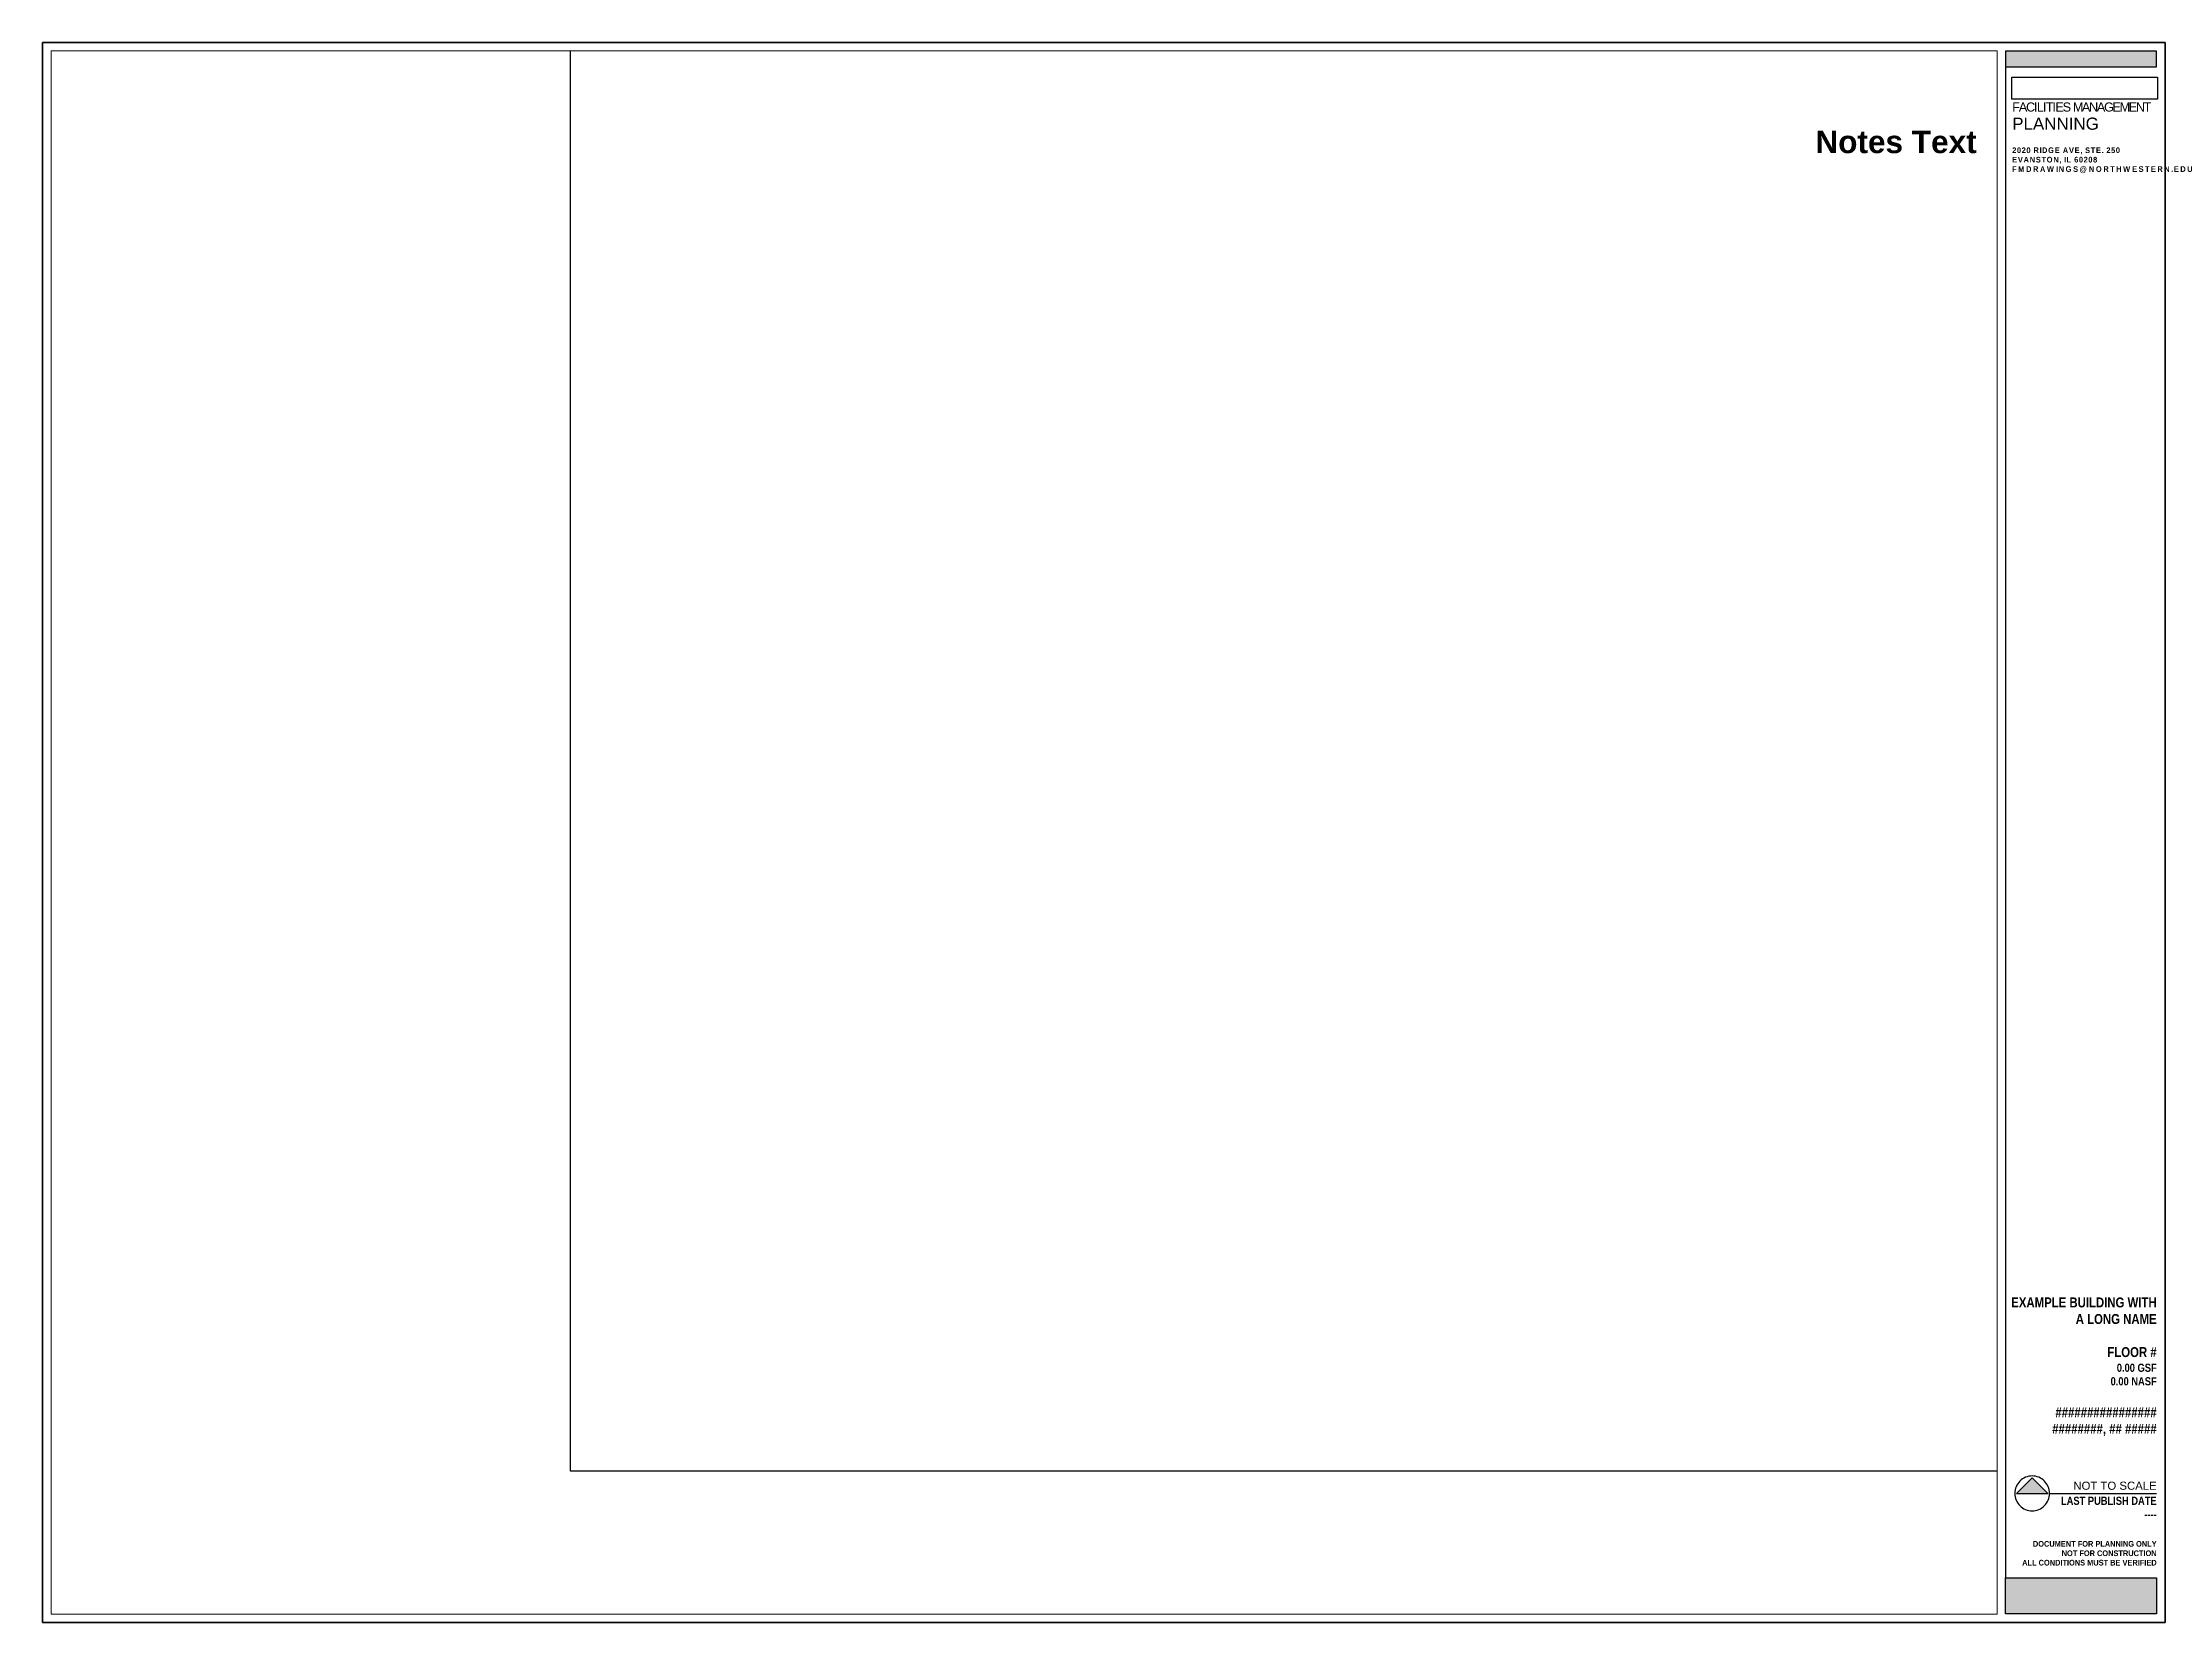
# Paper-space layout '18X24 Landscape (vert title)' of a CAD drawing. Header units: inches. Extents: x 0 to 23.5, y 0 to 17.5.
# The model-space entities are those that its viewports show. They can reach past a viewport. Long polylines and large blocks are cut down to what shows.
import ezdxf
from ezdxf.enums import TextEntityAlignment as Align

# ---------------------------------------------------------------- set-up
doc = ezdxf.new("R2010")
doc.units = ezdxf.units.IN
doc.header["$MEASUREMENT"] = 0
doc.layers.add('G-ANNO-GRAY', color=253, linetype='Continuous', transparency=0.1)
doc.layers.add('G-ANNO-PURPLE', color=7, linetype='Continuous', true_color=0x582c83)
doc.layers.add('Paperspace', color=7, linetype='Continuous', true_color=0x000000)
doc.styles.add('ARCHSTYL', font='romans.shx')
doc.styles.add('NU Lockup', font='arial.ttf')
doc.styles.add('Scale Bar', font='arial.ttf')
doc.styles.add('TITLEBLOCK', font='ARIALNB.TTF')
picture_1 = doc.add_image_def('image1.tif', size_in_pixel=(1363, 206))

# ---------------------------------------------------------------- blocks, each defined once
blk = doc.blocks.new('*U10')
at = {"color": 0, "linetype": 'ByBlock', "lineweight": -2, "style": 'Scale Bar'}
blk.add_text('NOT TO SCALE', height=0.09, dxfattribs=at).set_placement((20.53, 3.086), align=Align.TOP_RIGHT)
blk = doc.blocks.new('NorthArrow')
h = blk.add_hatch(color=256)
h.dxf.hatch_style = 1
h.paths.add_polyline_path([(0.173, 0), (0, 0.173), (-0.173, 0)])
for p, q in [((-0.173, 0), (0, 0.173)), ((-0.173, 0), (0.173, 0)), ((0, 0.173), (0.173, 0))]:
    blk.add_line(p, q)
at = {"color": 0, "linetype": 'ByBlock', "lineweight": -2}
blk.add_lwpolyline([(0.136, 0.136, 0.198912), (0, 0.193, 0.198912), (-0.136, 0.136, 0.198912), (-0.193, 0, 0.198912), (-0.136, -0.136, 0.198912), (0, -0.193, 0.198912), (0.136, -0.136, 0.198912), (0.193, 0, 0.198912)], format="xyb", close=True, dxfattribs=at)
blk = doc.blocks.new('2018_TitleBlock_Horizontal_Dynamic')
at = {"layer": 'G-ANNO-GRAY'}
blk.add_lwpolyline([(0, 0), (0, 2046.6), (2826.5, 2046.6), (2826.5, 0), (0, 0)], dxfattribs=at)

msp = doc.modelspace()

# ---------------------------------------------------------------- block references
at = {"layer": 'G-ANNO-PURPLE'}
msp.add_blockref('2018_TitleBlock_Horizontal_Dynamic', (0, -21.1), dxfattribs=at)

psp = doc.layouts.new('18X24 Landscape (vert title)')

# ---------------------------------------------------------------- hatches: boundary and pattern name
at = {"layer": 'G-ANNO-GRAY'}
h = psp.add_hatch(color=256, dxfattribs=at)
h.dxf.hatch_style = 1
h.paths.add_polyline_path([(23.406, 17.406), (21.734, 17.406), (21.734, 17.231), (23.406, 17.231)])
at = {"layer": 'G-ANNO-PURPLE'}
psp.add_hatch(color=256, dxfattribs=at).paths.add_polyline_path([(21.734, 0.494), (23.406, 0.494), (23.406, 0.094), (21.734, 0.094)])

# ---------------------------------------------------------------- linework, layer by layer
at = {"layer": 'G-ANNO-GRAY'}
for p, q in [((21.734, 17.231), (21.734, 0.494)), ((0, 0), (0, 3.745)), ((22.221, 1.43), (23.406, 1.43))]:
    psp.add_line(p, q, dxfattribs=at)
for points in [[(23.5, 17.5), (0, 17.5), (0, 0), (23.5, 0)], [(23.5, 0), (0, 0), (0, 17.5), (23.5, 17.5)], [(23.406, 17.406), (21.734, 17.406), (21.734, 17.231), (23.406, 17.231), (23.406, 17.406)]]:
    psp.add_lwpolyline(points, close=True, dxfattribs=at)
at = {"layer": 'G-ANNO-PURPLE'}
psp.add_lwpolyline([(21.734, 0.494), (23.406, 0.494), (23.406, 0.094), (21.734, 0.094)], close=True, dxfattribs=at)

# ---------------------------------------------------------------- block references
at = {"layer": 'G-ANNO-GRAY'}
for name, p in [('NorthArrow', (22.028, 1.43)), ('*U10', (2.876, -1.526))]:
    psp.add_blockref(name, p, dxfattribs=at)

# ---------------------------------------------------------------- texts
at = {"layer": 'G-ANNO-GRAY', "attachment_point": 7, "style": 'NU Lockup'}
for s, insert, char_height in [('{\\T0.85;FACILITIES MANAGEMENT}', (21.807, 16.734), 0.10072), ('PLANNING', (21.807, 16.532), 0.1343)]:
    psp.add_mtext(s, dxfattribs=dict(at, insert=insert, char_height=char_height))
at = {"layer": 'G-ANNO-GRAY', "style": 'TITLEBLOCK'}
for s, insert, char_height, width, attachment_point in [('{\\T1.15;2020 RIDGE AVE, STE. 250\\PEVANSTON, IL 60208\\P\\T1.3;FMDRAWINGS@NORTHWESTERN.EDU}', (21.807, 16.338), 0.0625, 1.64656, 1), ('LAST PUBLISH DATE \\P----', (23.406, 1.393), 0.09, 1.64699, 3), ('DOCUMENT FOR PLANNING ONLY\\PNOT FOR CONSTRUCTION\\PALL CONDITIONS MUST BE VERIFIED', (23.406, 0.902), 0.0625, 1.64656, 3)]:
    psp.add_mtext(s, dxfattribs=dict(at, insert=insert, char_height=char_height, width=width, attachment_point=attachment_point))
at = {"layer": 'G-ANNO-PURPLE', "insert": (23.406, 2.065), "char_height": 0.11, "width": 1.63416, "attachment_point": 9, "style": 'TITLEBLOCK'}
psp.add_mtext('EXAMPLE BUILDING WITH A LONG NAME\\P\\PFLOOR #\\P{\\H0.81818x;0.00 GSF\\P0.00 NASF}\\P\\P################\\P ########, ## #####', dxfattribs=at)
at = {"layer": 'Paperspace', "color": 7, "insert": (19.628, 16.525), "char_height": 0.25, "width": 8.3253, "attachment_point": 1, "style": 'ARCHSTYL'}
psp.add_mtext('{\\fArial|b1|i0|c0|p34;Notes Text}', dxfattribs=at)

# ---------------------------------------------------------------- pictures from other files: only their frames are drawn
at = {"layer": 'G-ANNO-GRAY'}
image = psp.add_image(picture_1, insert=(21.801, 16.874), size_in_units=(1.615, 0.244), dxfattribs=at)
image.dxf.flags = 7

# ---------------------------------------------------------------- viewports
at = {"layer": 'Paperspace'}
psp.add_viewport(center=(10.867, 8.75), size=(21.546, 17.3124), view_center_point=(310.683, 416.667), view_height=1071.27353, dxfattribs=at)

doc.saveas('drawing.dxf')
